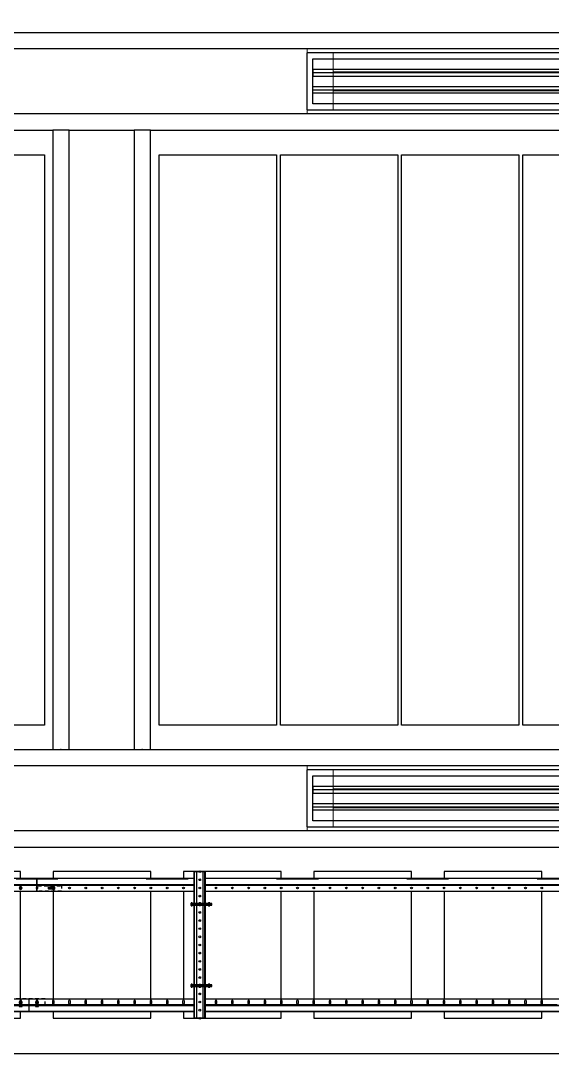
# Model space of a CAD drawing. Header units: millimetres. Extents: x -962357 to -591296, y -223672 to 59420.
# Drawn here: x -834230 to -832597, y -175226 to -172058 of the extents above; entities that cross this region are included whole.
import ezdxf

# ---------------------------------------------------------------- set-up
doc = ezdxf.new("R2010")
doc.units = ezdxf.units.MM
doc.linetypes.add('DPA_Hidden 50', pattern=[3, 2, -1])
doc.linetypes.add('TA_HL_003.00000', pattern=[19.5, 10.65, -8.85])
for name, color, linetype in [('000 - H A T C H', 8, 'Continuous'), ('000 - WIPEOUT', 250, 'Continuous'), ('001 - ASCESSORIES', 251, 'Continuous'), ('A04_TUBE SERIES', 2, 'Continuous'), ('A11_ALU.SOLID SHEET', 2, 'Continuous')]:
    doc.layers.add(name, color=color, linetype=linetype)
doc.layers.add('A-GLAZ-CURT', color=2, linetype='Continuous', lineweight=9)
pattern_1 = [(110, (-0.5, 0), (-0.939693, -0.34202), []), (110, (-0.2012, 0.6409), (-0.939693, -0.34202), [1.25, -0.25, 0, -0.25])]

# ---------------------------------------------------------------- blocks, each defined once
blk = doc.blocks.new('*U4623')
at = {"layer": '001 - ASCESSORIES', "color": 0, "linetype": 'ByBlock'}
blk.add_lwpolyline([(800, 87.5), (-800, 87.5), (-800, -87.5), (800, -87.5)], close=True, dxfattribs=at)
at = {"layer": '001 - ASCESSORIES', "linetype": 'ByBlock'}
for points in [[(-781.5, 69), (781.5, 69), (781.5, -69), (-781.5, -69)], [(781.5, 36.3), (-781.5, 36.3), (-781.5, 16.3), (781.5, 16.3)], [(-781.5, -16.3), (781.5, -16.3), (781.5, -36.3), (-781.5, -36.3)]]:
    blk.add_lwpolyline(points, close=True, dxfattribs=at)
for points in [[(781.5, 26.3), (-781.5, 26.3)], [(-781.5, -26.3), (781.5, -26.3)]]:
    blk.add_lwpolyline(points, dxfattribs=at)
blk = doc.blocks.new('*U4719')
blk.add_attdef('EXTR.OVL-LENGTH_', (-25, -59.1), '', height=5)
blk.add_wipeout([(-25, 25), (25, -25), (25, 13475), (-25, 13425)]).dxf.layer = '000 - WIPEOUT'
at = {"layer": 'A04_TUBE SERIES', "color": 0}
blk.add_lwpolyline([(-25, 25), (25, -25), (25, 13475), (-25, 13425)], close=True, dxfattribs=at)
blk = doc.blocks.new('*U4720')
blk.add_attdef('EXTR.OVL-LENGTH_', (-25, -59.1), '', height=5)
blk.add_wipeout([(-25, 25), (25, -25), (25, 12969), (-25, 12919)]).dxf.layer = '000 - WIPEOUT'
at = {"layer": 'A04_TUBE SERIES', "color": 0}
blk.add_lwpolyline([(-25, 25), (25, -25), (25, 12969), (-25, 12919)], close=True, dxfattribs=at)
blk = doc.blocks.new('*U4721')
blk.add_attdef('EXTR.OVL-LENGTH_', (-25, -59.1), '', height=5)
blk.add_wipeout([(-25, 25), (25, -25), (25, 12969), (-25, 12919)]).dxf.layer = '000 - WIPEOUT'
at = {"layer": 'A04_TUBE SERIES', "color": 0}
blk.add_lwpolyline([(-25, 25), (25, -25), (25, 12969), (-25, 12919)], close=True, dxfattribs=at)
blk = doc.blocks.new('*U4725')
blk.add_attdef('EXTR.OVL-LENGTH_', (-25, -59.1), '', height=5)
blk.add_wipeout([(-25, 0), (25, 0), (25, 1900), (-25, 1900)]).dxf.layer = '000 - WIPEOUT'
blk.add_point((0, 0))
at = {"layer": 'A04_TUBE SERIES', "color": 0}
blk.add_lwpolyline([(-25, 0), (25, 0), (25, 1900), (-25, 1900)], close=True, dxfattribs=at)
blk = doc.blocks.new('*U4729')
at = {"color": 6}
blk.add_point((-37.5, 0), dxfattribs=at)
at = {"color": 3}
blk.add_wipeout([(-875, -564), (875, -564), (875, -924), (-875, -924)], dxfattribs=at).dxf.layer = '000 - WIPEOUT'
at = {"layer": 'A11_ALU.SOLID SHEET', "color": 0, "linetype": 'ByBlock'}
blk.add_lwpolyline([(875, -924), (-875, -924), (-875, -564), (875, -564)], close=True, dxfattribs=at)
at = {"color": 3}
blk.add_wipeout([(-875, -192), (875, -192), (875, -552), (-875, -552)], dxfattribs=at).dxf.layer = '000 - WIPEOUT'
at = {"layer": 'A11_ALU.SOLID SHEET', "color": 0, "linetype": 'ByBlock'}
blk.add_lwpolyline([(875, -552), (-875, -552), (-875, -192), (875, -192)], close=True, dxfattribs=at)
at = {"color": 3}
blk.add_wipeout([(-875, 180), (875, 180), (875, -180), (-875, -180)], dxfattribs=at).dxf.layer = '000 - WIPEOUT'
at = {"layer": 'A11_ALU.SOLID SHEET', "color": 0, "linetype": 'ByBlock'}
blk.add_lwpolyline([(875, -180), (-875, -180), (-875, 180), (875, 180)], close=True, dxfattribs=at)
at = {"color": 3}
blk.add_wipeout([(-875, 552), (875, 552), (875, 192), (-875, 192)], dxfattribs=at).dxf.layer = '000 - WIPEOUT'
at = {"layer": 'A11_ALU.SOLID SHEET', "color": 0, "linetype": 'ByBlock'}
blk.add_lwpolyline([(875, 192), (-875, 192), (-875, 552), (875, 552)], close=True, dxfattribs=at)
at = {"color": 3}
blk.add_wipeout([(-875, 924), (875, 924), (875, 564), (-875, 564)], dxfattribs=at).dxf.layer = '000 - WIPEOUT'
at = {"layer": 'A11_ALU.SOLID SHEET', "color": 0, "linetype": 'ByBlock'}
blk.add_lwpolyline([(875, 564), (-875, 564), (-875, 924), (875, 924)], close=True, dxfattribs=at)
blk = doc.blocks.new('*U4822')
at = {"layer": 'A04_TUBE SERIES', "linetype": 'ByBlock', "xscale": -1}
for name, p, rotation in [('*U4719', (25, 2475), 270), ('*U4721', (13222, 275), 90)]:
    blk.add_blockref(name, p, dxfattribs=dict(at, rotation=rotation))
at = {"layer": 'A04_TUBE SERIES', "linetype": 'ByBlock'}
for name, p, rotation in [('*U4720', (13222, 2225), 90), ('*U4719', (25, 25), 270)]:
    blk.add_blockref(name, p, dxfattribs=dict(at, rotation=rotation))
at = {"layer": 'A11_ALU.SOLID SHEET', "linetype": 'ByBlock', "rotation": 90}
for p in [(5648.8, 1250), (7849.7, 1250)]:
    blk.add_blockref('*U4729', p, dxfattribs=at)
at = {"layer": 'A04_TUBE SERIES', "linetype": 'ByBlock'}
for p in [(6623.5, 300), (6873.5, 300)]:
    blk.add_blockref('*U4725', p, dxfattribs=at)
blk = doc.blocks.new('*U4876')
at = {"color": 3}
for points in [[(-225, 350), (225, 350), (225, 50), (-225, 50)], [(-225, -50), (225, -50), (225, -350), (-225, -350)], [(-225, -450), (225, -450), (225, -750), (-225, -750)], [(-225, -850), (225, -850), (225, -1150), (-225, -1150)], [(-225, -1250), (225, -1250), (225, -1550), (-225, -1550)]]:
    blk.add_wipeout(points, dxfattribs=at).dxf.layer = '000 - WIPEOUT'
at = {"layer": 'A11_ALU.SOLID SHEET', "color": 0, "linetype": 'ByBlock'}
for points in [[(-225, 50), (225, 50), (225, 350), (-225, 350)], [(-225, -350), (225, -350), (225, -50), (-225, -50)], [(-225, -750), (225, -750), (225, -450), (-225, -450)], [(-225, -1150), (225, -1150), (225, -850), (-225, -850)], [(-225, -1550), (225, -1550), (225, -1250), (-225, -1250)]]:
    blk.add_lwpolyline(points, close=True, dxfattribs=at)
blk = doc.blocks.new('000 - ASSCESSORIES_FAMELINE_GALV.BRACKET_FITTING_Z-PROFILE_HR-02AA_TOP_VIEW')
blk.add_wipeout([(-1200, 39), (1200, 39), (1200, 0), (-1200, 0)]).dxf.layer = '000 - WIPEOUT'
at = {"layer": '001 - ASCESSORIES', "linetype": 'Continuous'}
for p, q in [((-1200, 39), (1200, 39)), ((-1200, 0), (1200, 0))]:
    blk.add_line(p, q, dxfattribs=at)
at = {"layer": '001 - ASCESSORIES', "color": 1, "linetype": 'ByBlock'}
for p, q in [((-1127.6, 20.2), (-1127.6, 19)), ((-1077.6, 20.2), (-1077.6, 19)), ((-1027.6, 20.2), (-1027.6, 19)), ((-977.6, 20.2), (-977.6, 19)), ((-927.6, 20.2), (-927.6, 19)), ((-877.6, 20.2), (-877.6, 19)), ((-827.6, 20.2), (-827.6, 19)), ((-777.6, 20.2), (-777.6, 19)), ((-727.6, 20.2), (-727.6, 19)), ((-677.6, 20.2), (-677.6, 19)), ((-627.6, 20.2), (-627.6, 19)), ((-577.6, 20.2), (-577.6, 19)), ((-527.6, 20.2), (-527.6, 19)), ((-477.6, 20.2), (-477.6, 19)), ((-427.6, 20.2), (-427.6, 19)), ((-377.6, 20.2), (-377.6, 19)), ((-327.6, 20.2), (-327.6, 19)), ((-277.6, 20.2), (-277.6, 19)), ((-227.6, 20.2), (-227.6, 19)), ((-177.6, 20.2), (-177.6, 19)), ((-127.6, 20.2), (-127.6, 19)), ((-77.6, 20.2), (-77.6, 19)), ((-27.6, 20.2), (-27.6, 19)), ((22.4, 20.2), (22.4, 19)), ((72.4, 20.2), (72.4, 19)), ((122.4, 20.2), (122.4, 19)), ((172.4, 20.2), (172.4, 19)), ((222.4, 20.2), (222.4, 19)), ((272.4, 20.2), (272.4, 19)), ((322.4, 20.2), (322.4, 19)), ((372.4, 20.2), (372.4, 19))]:
    blk.add_line(p, q, dxfattribs=at)
at = {"layer": '001 - ASCESSORIES', "color": 0, "linetype": 'ByBlock'}
blk.add_lwpolyline([(-1200, 39), (1200, 39), (1200, 19), (-1200, 19)], close=True, dxfattribs=at)
at = {"layer": '001 - ASCESSORIES'}
for points in [[(-1172.4, 26), (-1172.4, 32, 1), (-1177.6, 32), (-1177.6, 26, 1)], [(-1122.4, 26), (-1122.4, 32, 1), (-1127.6, 32), (-1127.6, 26, 1)], [(-1072.4, 26), (-1072.4, 32, 1), (-1077.6, 32), (-1077.6, 26, 1)], [(-1022.4, 26), (-1022.4, 32, 1), (-1027.6, 32), (-1027.6, 26, 1)], [(-972.4, 26), (-972.4, 32, 1), (-977.6, 32), (-977.6, 26, 1)], [(-922.4, 26), (-922.4, 32, 1), (-927.6, 32), (-927.6, 26, 1)], [(-872.4, 26), (-872.4, 32, 1), (-877.6, 32), (-877.6, 26, 1)], [(-822.4, 26), (-822.4, 32, 1), (-827.6, 32), (-827.6, 26, 1)], [(-772.4, 26), (-772.4, 32, 1), (-777.6, 32), (-777.6, 26, 1)], [(-722.4, 26), (-722.4, 32, 1), (-727.6, 32), (-727.6, 26, 1)], [(-672.4, 26), (-672.4, 32, 1), (-677.6, 32), (-677.6, 26, 1)], [(-622.4, 26), (-622.4, 32, 1), (-627.6, 32), (-627.6, 26, 1)], [(-572.4, 26), (-572.4, 32, 1), (-577.6, 32), (-577.6, 26, 1)], [(-522.4, 26), (-522.4, 32, 1), (-527.6, 32), (-527.6, 26, 1)], [(-472.4, 26), (-472.4, 32, 1), (-477.6, 32), (-477.6, 26, 1)], [(-422.4, 26), (-422.4, 32, 1), (-427.6, 32), (-427.6, 26, 1)], [(-372.4, 26), (-372.4, 32, 1), (-377.6, 32), (-377.6, 26, 1)], [(-322.4, 26), (-322.4, 32, 1), (-327.6, 32), (-327.6, 26, 1)], [(-272.4, 26), (-272.4, 32, 1), (-277.6, 32), (-277.6, 26, 1)], [(-222.4, 26), (-222.4, 32, 1), (-227.6, 32), (-227.6, 26, 1)], [(-172.4, 26), (-172.4, 32, 1), (-177.6, 32), (-177.6, 26, 1)], [(-122.4, 26), (-122.4, 32, 1), (-127.6, 32), (-127.6, 26, 1)], [(-72.4, 26), (-72.4, 32, 1), (-77.6, 32), (-77.6, 26, 1)], [(-22.4, 26), (-22.4, 32, 1), (-27.6, 32), (-27.6, 26, 1)], [(27.6, 26), (27.6, 32, 1), (22.4, 32), (22.4, 26, 1)], [(77.6, 26), (77.6, 32, 1), (72.4, 32), (72.4, 26, 1)], [(127.6, 26), (127.6, 32, 1), (122.4, 32), (122.4, 26, 1)], [(177.6, 26), (177.6, 32, 1), (172.4, 32), (172.4, 26, 1)], [(227.6, 26), (227.6, 32, 1), (222.4, 32), (222.4, 26, 1)], [(277.6, 26), (277.6, 32, 1), (272.4, 32), (272.4, 26, 1)], [(327.6, 26), (327.6, 32, 1), (322.4, 32), (322.4, 26, 1)], [(377.6, 26), (377.6, 32, 1), (372.4, 32), (372.4, 26, 1)], [(1177.6, 26), (1177.6, 32, 1), (1172.4, 32), (1172.4, 26, 1)]]:
    blk.add_lwpolyline(points, format="xyb", close=True, dxfattribs=at)
at = {"layer": '001 - ASCESSORIES', "color": 1, "linetype": 'ByBlock'}
for points in [[(-1200, 20.2), (-1177.6, 20.2), (-1177.6, 19), (-1200, 19)], [(-1177.6, 20.2), (-1172.4, 20.2), (-1172.4, 19), (-1177.6, 19)], [(-1127.6, 20.2), (-1172.4, 20.2), (-1172.4, 19), (-1127.6, 19)], [(-1127.6, 20.2), (-1122.4, 20.2), (-1122.4, 19), (-1127.6, 19)], [(-1077.6, 20.2), (-1122.4, 20.2), (-1122.4, 19), (-1077.6, 19)], [(-1077.6, 20.2), (-1072.4, 20.2), (-1072.4, 19), (-1077.6, 19)], [(-1027.6, 20.2), (-1072.4, 20.2), (-1072.4, 19), (-1027.6, 19)], [(-1027.6, 20.2), (-1022.4, 20.2), (-1022.4, 19), (-1027.6, 19)], [(-977.6, 20.2), (-1022.4, 20.2), (-1022.4, 19), (-977.6, 19)], [(-977.6, 20.2), (-972.4, 20.2), (-972.4, 19), (-977.6, 19)], [(-927.6, 20.2), (-972.4, 20.2), (-972.4, 19), (-927.6, 19)], [(-927.6, 20.2), (-922.4, 20.2), (-922.4, 19), (-927.6, 19)], [(-877.6, 20.2), (-922.4, 20.2), (-922.4, 19), (-877.6, 19)], [(-877.6, 20.2), (-872.4, 20.2), (-872.4, 19), (-877.6, 19)], [(-827.6, 20.2), (-872.4, 20.2), (-872.4, 19), (-827.6, 19)], [(-827.6, 20.2), (-822.4, 20.2), (-822.4, 19), (-827.6, 19)], [(-777.6, 20.2), (-822.4, 20.2), (-822.4, 19), (-777.6, 19)], [(-777.6, 20.2), (-772.4, 20.2), (-772.4, 19), (-777.6, 19)], [(-727.6, 20.2), (-772.4, 20.2), (-772.4, 19), (-727.6, 19)], [(-727.6, 20.2), (-722.4, 20.2), (-722.4, 19), (-727.6, 19)], [(-677.6, 20.2), (-722.4, 20.2), (-722.4, 19), (-677.6, 19)], [(-677.6, 20.2), (-672.4, 20.2), (-672.4, 19), (-677.6, 19)], [(-627.6, 20.2), (-672.4, 20.2), (-672.4, 19), (-627.6, 19)], [(-627.6, 20.2), (-622.4, 20.2), (-622.4, 19), (-627.6, 19)], [(-577.6, 20.2), (-622.4, 20.2), (-622.4, 19), (-577.6, 19)], [(-577.6, 20.2), (-572.4, 20.2), (-572.4, 19), (-577.6, 19)], [(-527.6, 20.2), (-572.4, 20.2), (-572.4, 19), (-527.6, 19)], [(-527.6, 20.2), (-522.4, 20.2), (-522.4, 19), (-527.6, 19)], [(-477.6, 20.2), (-522.4, 20.2), (-522.4, 19), (-477.6, 19)], [(-477.6, 20.2), (-472.4, 20.2), (-472.4, 19), (-477.6, 19)], [(-427.6, 20.2), (-472.4, 20.2), (-472.4, 19), (-427.6, 19)], [(-427.6, 20.2), (-422.4, 20.2), (-422.4, 19), (-427.6, 19)], [(-377.6, 20.2), (-422.4, 20.2), (-422.4, 19), (-377.6, 19)], [(-377.6, 20.2), (-372.4, 20.2), (-372.4, 19), (-377.6, 19)], [(-327.6, 20.2), (-372.4, 20.2), (-372.4, 19), (-327.6, 19)], [(-327.6, 20.2), (-322.4, 20.2), (-322.4, 19), (-327.6, 19)], [(-277.6, 20.2), (-322.4, 20.2), (-322.4, 19), (-277.6, 19)], [(-277.6, 20.2), (-272.4, 20.2), (-272.4, 19), (-277.6, 19)], [(-227.6, 20.2), (-272.4, 20.2), (-272.4, 19), (-227.6, 19)], [(-227.6, 20.2), (-222.4, 20.2), (-222.4, 19), (-227.6, 19)], [(-177.6, 20.2), (-222.4, 20.2), (-222.4, 19), (-177.6, 19)], [(-177.6, 20.2), (-172.4, 20.2), (-172.4, 19), (-177.6, 19)], [(-127.6, 20.2), (-172.4, 20.2), (-172.4, 19), (-127.6, 19)], [(-127.6, 20.2), (-122.4, 20.2), (-122.4, 19), (-127.6, 19)], [(-77.6, 20.2), (-122.4, 20.2), (-122.4, 19), (-77.6, 19)], [(-77.6, 20.2), (-72.4, 20.2), (-72.4, 19), (-77.6, 19)], [(-27.6, 20.2), (-72.4, 20.2), (-72.4, 19), (-27.6, 19)], [(-27.6, 20.2), (-22.4, 20.2), (-22.4, 19), (-27.6, 19)], [(22.4, 20.2), (-22.4, 20.2), (-22.4, 19), (22.4, 19)], [(22.4, 20.2), (27.6, 20.2), (27.6, 19), (22.4, 19)], [(72.4, 20.2), (27.6, 20.2), (27.6, 19), (72.4, 19)], [(72.4, 20.2), (77.6, 20.2), (77.6, 19), (72.4, 19)], [(122.4, 20.2), (77.6, 20.2), (77.6, 19), (122.4, 19)], [(122.4, 20.2), (127.6, 20.2), (127.6, 19), (122.4, 19)], [(172.4, 20.2), (127.6, 20.2), (127.6, 19), (172.4, 19)], [(172.4, 20.2), (177.6, 20.2), (177.6, 19), (172.4, 19)], [(222.4, 20.2), (177.6, 20.2), (177.6, 19), (222.4, 19)], [(222.4, 20.2), (227.6, 20.2), (227.6, 19), (222.4, 19)], [(272.4, 20.2), (227.6, 20.2), (227.6, 19), (272.4, 19)], [(272.4, 20.2), (277.6, 20.2), (277.6, 19), (272.4, 19)], [(322.4, 20.2), (277.6, 20.2), (277.6, 19), (322.4, 19)], [(322.4, 20.2), (327.6, 20.2), (327.6, 19), (322.4, 19)], [(372.4, 20.2), (327.6, 20.2), (327.6, 19), (372.4, 19)], [(372.4, 20.2), (377.6, 20.2), (377.6, 19), (372.4, 19)], [(422.4, 20.2), (377.6, 20.2), (377.6, 19), (422.4, 19)], [(1172.4, 20.2), (1177.6, 20.2), (1177.6, 19), (1172.4, 19)], [(1200, 20.2), (1177.6, 20.2), (1177.6, 19), (1200, 19)]]:
    blk.add_lwpolyline(points, close=True, dxfattribs=at)
at = {"layer": '001 - ASCESSORIES'}
blk.add_lwpolyline([(-1200, 19), (1200, 19), (1200, 0), (-1200, 0)], close=True, dxfattribs=at)
at = {"layer": '001 - ASCESSORIES', "color": 2}
blk.add_lwpolyline([(-1200, 1.2), (1200, 1.2), (1200, 0), (-1200, 0)], close=True, dxfattribs=at)
blk = doc.blocks.new('*U4662')
at = {"color": 1}
for p, q in [((-3.5, 4.5), (3.5, 4.5)), ((-3.5, 0), (3.5, 0))]:
    blk.add_line(p, q, dxfattribs=at)
at = {"color": 0}
for points in [[(-2.3, 4.2, 0.249893), (-4.6, 4.2), (-4.6, 0.3, 0.249893), (-2.3, 0.3)], [(2.3, 4.2, 0.062422), (0, 4.5, 0.062422), (-2.3, 4.2), (-2.3, 0.3, 0.061692), (0, 0, 0.061692), (2.3, 0.3)], [(4.6, 4.2, 0.249893), (2.3, 4.2), (2.3, 0.3, 0.249893), (4.6, 0.3)]]:
    blk.add_lwpolyline(points, format="xyb", close=True, dxfattribs=at)
blk = doc.blocks.new('*U4707')
at = {"layer": '000 - H A T C H'}
h = blk.add_hatch(color=250, dxfattribs=at)
h.dxf.hatch_style = 1
edge = h.paths.add_edge_path()
edge.add_line((0.3, 4.6), (4.2, 4.6))
edge.add_arc((2, 3.5), 2.45, 0, 28.0609, ccw=False)
edge.add_line((4.5, 3.5), (4.5, 0))
edge.add_arc((-4.9, 0), 9.36, -0.0239, 0.0239, ccw=False)
edge.add_line((4.5, 0), (4.5, 0))
edge.add_arc((-4.9, 0), 9.36, -0.0239, 0.0239, ccw=False)
edge.add_line((4.5, 0), (4.5, -3.5))
edge.add_arc((2, -3.5), 2.45, -28.0609, 0, ccw=False)
edge.add_line((4.2, -4.6), (0.3, -4.6))
edge.add_arc((2.5, -3.5), 2.45, 180, 208.0609, ccw=False)
edge.add_line((0, -3.5), (0, 3.5))
edge.add_arc((2.5, 3.5), 2.45, 151.9391, 180, ccw=False)
at = {"layer": '001 - ASCESSORIES', "color": 0, "rotation": 270}
blk.add_blockref('*U4662', (0, 0), dxfattribs=at)
blk = doc.blocks.new('*U4682')
at = {"color": 1}
for p, q in [((-3.5, 3.5), (3.5, 3.5)), ((-3.5, 0), (3.5, 0))]:
    blk.add_line(p, q, dxfattribs=at)
at = {"color": 0}
for points in [[(-2.3, 3.2, 0.249855), (-4.6, 3.2), (-4.6, 0.3, 0.249855), (-2.3, 0.3)], [(2.3, 3.2, 0.062432), (0, 3.5, 0.062432), (-2.3, 3.2), (-2.3, 0.3, 0.061701), (0, 0, 0.061701), (2.3, 0.3)], [(4.6, 3.2, 0.249855), (2.3, 3.2), (2.3, 0.3, 0.249855), (4.6, 0.3)]]:
    blk.add_lwpolyline(points, format="xyb", close=True, dxfattribs=at)
blk = doc.blocks.new('*U4688')
at = {"layer": '000 - H A T C H'}
h = blk.add_hatch(dxfattribs=at)
h.set_pattern_fill('ANSI35', color=8, scale=4, angle=65)
h.set_pattern_definition(pattern_1)
h.paths.add_polyline_path([(0, -2.5), (14.5, -2.5), (14.5, 2.5), (0, 2.5)])
at = {"color": 8}
blk.add_line((14.5, -2.5), (14.5, 2.5), dxfattribs=at)
at = {"color": 1}
blk.add_lwpolyline([(14.5, 2.5), (0, 2.5), (0, -2.5), (14.5, -2.5), (15, -2), (15, 2)], close=True, dxfattribs=at)
blk = doc.blocks.new('*U4699')
at = {"layer": '000 - H A T C H'}
h = blk.add_hatch(color=250, dxfattribs=at)
h.dxf.hatch_style = 1
edge = h.paths.add_edge_path()
edge.add_line((-0.3, -4.6), (-3.2, -4.6))
edge.add_arc((-1, -3.5), 2.45, 180, 208.0569, ccw=False)
edge.add_line((-3.5, -3.5), (-3.5, 0))
edge.add_arc((5.9, 0), 9.36, 179.9761, 180.0239, ccw=False)
edge.add_line((-3.5, 0), (-3.5, 0))
edge.add_arc((5.9, 0), 9.36, 179.9761, 180.0239, ccw=False)
edge.add_line((-3.5, 0), (-3.5, 3.5))
edge.add_arc((-1, 3.5), 2.45, 151.9431, 180, ccw=False)
edge.add_line((-3.2, 4.6), (-0.3, 4.6))
edge.add_arc((-2.5, 3.5), 2.45, 360, 388.0569, ccw=False)
edge.add_line((0, 3.5), (0, -3.5))
edge.add_arc((-2.5, -3.5), 2.45, 331.9431, 360, ccw=False)
blk.add_blockref('*U4688', (0, 0))
at = {"layer": '001 - ASCESSORIES', "rotation": 90}
blk.add_blockref('*U4682', (0, 0), dxfattribs=at)
blk = doc.blocks.new('000 - ASSCESSORIES_FAMELINE_GALV._SPICE-FOR_HR-02A_TOP_VIEW')
at = {"layer": '001 - ASCESSORIES', "color": 0, "linetype": 'ByBlock'}
blk.add_lwpolyline([(-50, 0), (50, 0), (50, 18.8), (-50, 18.8)], close=True, dxfattribs=at)
at = {"layer": '001 - ASCESSORIES', "linetype": 'ByBlock'}
blk.add_lwpolyline([(-50, 2), (50, 2), (50, 0), (-50, 0)], close=True, dxfattribs=at)
at = {"layer": '001 - ASCESSORIES', "color": 1}
for points in [[(-32.6, 2), (-17.4, 2), (-17.4, 0), (-32.6, 0)], [(22.4, 2), (27.6, 2), (27.6, 0), (22.4, 0)]]:
    blk.add_lwpolyline(points, close=True, dxfattribs=at)
blk = doc.blocks.new('*U4940')
at = {"layer": '001 - ASCESSORIES', "linetype": 'ByBlock', "rotation": 180}
blk.add_blockref('000 - ASSCESSORIES_FAMELINE_GALV.BRACKET_FITTING_Z-PROFILE_HR-02AA_TOP_VIEW', (-1200, 39), dxfattribs=at)
blk.add_blockref('000 - ASSCESSORIES_FAMELINE_GALV.BRACKET_FITTING_Z-PROFILE_HR-02AA_TOP_VIEW', (1200, 39), dxfattribs=at)
at = {"layer": '001 - ASCESSORIES', "rotation": 270}
for name, p in [('*U4699', (-25, 20)), ('*U4707', (-25, 13.6))]:
    blk.add_blockref(name, p, dxfattribs=at)
at = {"layer": '001 - ASCESSORIES', "linetype": 'TA_HL_003.00000', "rotation": 180}
blk.add_blockref('000 - ASSCESSORIES_FAMELINE_GALV._SPICE-FOR_HR-02A_TOP_VIEW', (0, 18.8), dxfattribs=at)
at = {"layer": '001 - ASCESSORIES', "rotation": 270}
for name, p in [('*U4699', (25, 20)), ('*U4707', (25, 13.6))]:
    blk.add_blockref(name, p, dxfattribs=at)
blk = doc.blocks.new('000 - ASSCESSORIES_FAMELINE_GALV.BRACKET_FITTING_Z-PROFILE_HR-02B_TOP_VIEW')
blk.add_wipeout([(-1200, 39), (1200, 39), (1200, 0), (-1200, 0)]).dxf.layer = '000 - WIPEOUT'
at = {"layer": '001 - ASCESSORIES', "linetype": 'ByBlock'}
blk.add_line((1200, 20.2), (-1200, 20.2), dxfattribs=at)
at = {"layer": '001 - ASCESSORIES'}
blk.add_line((1200, 19), (-1200, 19), dxfattribs=at)
at = {"layer": '001 - ASCESSORIES', "color": 0}
blk.add_lwpolyline([(-1200, 39), (-1200, 19), (1200, 19), (1200, 39)], close=True, dxfattribs=at)
at = {"layer": '001 - ASCESSORIES'}
blk.add_lwpolyline([(-1200, 19), (-1200, 0), (1200, 0), (1200, 19)], close=True, dxfattribs=at)
at = {"layer": '001 - ASCESSORIES', "color": 2}
for points in [[(-1200, 1.2), (-1200, 0), (-1135.9, 0), (-1135.9, 1.2)], [(-464.1, 1.2), (-464.1, 0), (-335.9, 0), (-335.9, 1.2)], [(-64.1, 1.2), (-64.1, 0), (64.1, 0), (64.1, 1.2)], [(335.9, 1.2), (335.9, 0), (464.1, 0), (464.1, 1.2)], [(735.9, 1.2), (735.9, 0), (864.1, 0), (864.1, 1.2)], [(1135.9, 1.2), (1135.9, 0), (1200, 0), (1200, 1.2)]]:
    blk.add_lwpolyline(points, close=True, dxfattribs=at)
at = {"layer": '001 - ASCESSORIES'}
for centre in [(-1150, 29), (-350, 29), (-300, 29), (-250, 29), (-200, 29), (-150, 29), (-100, 29), (-50, 29), (0, 29), (50, 29), (100, 29), (150, 29), (200, 29), (250, 29), (300, 29), (350, 29), (400, 29), (450, 29), (500, 29), (550, 29), (600, 29), (650, 29), (700, 29), (750, 29), (800, 29), (850, 29), (900, 29), (950, 29), (1000, 29), (1050, 29), (1100, 29), (1150, 29)]:
    blk.add_circle(centre, 2.6, dxfattribs=at)
for centre, start, end in [((-1200, 29), 270, 90), ((1200, 29), 90, 270)]:
    blk.add_arc(centre, 2.6, start, end, dxfattribs=at)
blk = doc.blocks.new('000 - ASSCESSORIES_FAMELINE_GALV._SPICE-FOR_HR-02B_TOP_VIEW')
at = {"layer": '001 - ASCESSORIES', "linetype": 'ByBlock'}
blk.add_lwpolyline([(-75, 6.8), (75, 6.8), (75, 8.8), (-75, 8.8)], close=True, dxfattribs=at)
at = {"layer": '001 - ASCESSORIES', "color": 0, "linetype": 'ByBlock'}
blk.add_lwpolyline([(-75, 8.8), (75, 8.8), (75, -10), (-75, -10)], close=True, dxfattribs=at)
at = {"layer": '001 - ASCESSORIES', "color": 1}
for points in [[(-57.6, 6.8), (-42.4, 6.8), (-42.4, 8.8), (-57.6, 8.8)], [(-2.6, 6.8), (2.6, 6.8), (2.6, 8.8), (-2.6, 8.8)], [(47.4, 6.8), (52.6, 6.8), (52.6, 8.8), (47.4, 8.8)]]:
    blk.add_lwpolyline(points, close=True, dxfattribs=at)
blk.add_lwpolyline([(-55, -2.6), (-45, -2.6, 1), (-45, 2.6), (-55, 2.6, 1)], format="xyb", close=True, dxfattribs=at)
at = {"layer": '001 - ASCESSORIES'}
for centre in [(0, 0), (50, 0)]:
    blk.add_circle(centre, 2.6, dxfattribs=at)
blk = doc.blocks.new('*U4659')
at = {"layer": '001 - ASCESSORIES', "color": 0, "linetype": 'ByBlock'}
blk.add_blockref('000 - ASSCESSORIES_FAMELINE_GALV._SPICE-FOR_HR-02B_TOP_VIEW', (0, 0), dxfattribs=at)
blk = doc.blocks.new('*U4663')
at = {"layer": '001 - ASCESSORIES', "color": 0}
blk.add_lwpolyline([(4.6, 0), (2.3, 4), (-2.3, 4), (-4.6, 0), (-2.3, -4), (2.3, -4)], close=True, dxfattribs=at)
at = {"layer": '001 - ASCESSORIES', "color": 8}
blk.add_circle((0, 0), 3.85, dxfattribs=at)
at = {"layer": '001 - ASCESSORIES', "color": 0}
blk.add_circle((0, 0), 2.6, dxfattribs=at)
blk = doc.blocks.new('*U4664')
at = {"layer": '000 - H A T C H'}
h = blk.add_hatch(color=250, dxfattribs=at)
h.dxf.hatch_style = 1
h.paths.add_polyline_path([(4, -2.3), (4, 2.3), (0, 4.6), (-4, 2.3), (-4, -2.3), (0, -4.6)])
h.paths.add_polyline_path([(0, -2.6, -1), (0, 2.6, -1)], flags=16)
at = {"layer": '001 - ASCESSORIES', "color": 0, "rotation": 270}
blk.add_blockref('*U4663', (0, 0), dxfattribs=at)
blk = doc.blocks.new('*U4941')
blk.add_blockref('*U4699', (50, -10))
at = {"layer": '001 - ASCESSORIES', "color": 0, "linetype": 'ByBlock'}
blk.add_blockref('000 - ASSCESSORIES_FAMELINE_GALV.BRACKET_FITTING_Z-PROFILE_HR-02B_TOP_VIEW', (-1200, -39), dxfattribs=at)
blk.add_blockref('*U4699', (-50, -10))
at = {"layer": '001 - ASCESSORIES', "linetype": 'TA_HL_003.00000', "rotation": 180}
blk.add_blockref('*U4659', (0, -10), dxfattribs=at)
blk.add_blockref('*U4659', (0, -10), dxfattribs=at)
at = {"layer": '001 - ASCESSORIES'}
blk.add_blockref('*U4664', (-50, -10), dxfattribs=at)
at = {"layer": '001 - ASCESSORIES', "color": 0, "linetype": 'ByBlock'}
blk.add_blockref('000 - ASSCESSORIES_FAMELINE_GALV.BRACKET_FITTING_Z-PROFILE_HR-02B_TOP_VIEW', (1200, -39), dxfattribs=at)
at = {"layer": '001 - ASCESSORIES'}
blk.add_blockref('*U4664', (50, -10), dxfattribs=at)
blk = doc.blocks.new('*U4934')
at = {"color": 6}
blk.add_wipeout([(225, -17), (-225, -17), (-225, 17), (225, 17)], dxfattribs=at).dxf.layer = '000 - WIPEOUT'
at = {"layer": '001 - ASCESSORIES', "color": 0, "linetype": 'ByBlock'}
for p, q in [((225, 15.8), (-225, 15.8)), ((225, -15.8), (-225, -15.8))]:
    blk.add_line(p, q, dxfattribs=at)
at = {"layer": '001 - ASCESSORIES', "color": 1}
blk.add_lwpolyline([(225, 17), (225, -17), (-225, -17), (-225, 17)], close=True, dxfattribs=at)
at = {"layer": '001 - ASCESSORIES', "color": 0, "linetype": 'ByBlock'}
for points in [[(-225, 17), (-225, 9), (225, 9), (225, 17)], [(-225, -9), (-225, -17), (225, -17), (225, -9)]]:
    blk.add_lwpolyline(points, close=True, dxfattribs=at)
at = {"layer": '001 - ASCESSORIES', "color": 1, "linetype": 'Continuous'}
for centre in [(-225, 0), (-200, 0), (-175, 0), (-150, 0), (-125, 0), (-100, 0), (-75, 0), (-50, 0), (-25, 0), (0, 0), (25, 0), (50, 0), (75, 0), (100, 0), (125, 0), (150, 0), (175, 0), (200, 0), (225, 0)]:
    blk.add_circle(centre, 2.6, dxfattribs=at)
blk = doc.blocks.new('*U4696')
at = {"layer": '000 - H A T C H'}
h = blk.add_hatch(dxfattribs=at)
h.set_pattern_fill('ANSI35', color=8, scale=4, angle=65)
h.set_pattern_definition(pattern_1)
h.paths.add_polyline_path([(0, -2.5), (59.5, -2.5), (59.5, 2.5), (0, 2.5)])
at = {"color": 8}
blk.add_line((59.5, -2.5), (59.5, 2.5), dxfattribs=at)
at = {"color": 1}
blk.add_lwpolyline([(59.5, 2.5), (0, 2.5), (0, -2.5), (59.5, -2.5), (60, -2), (60, 2)], close=True, dxfattribs=at)
blk = doc.blocks.new('*U4748')
at = {"layer": '000 - H A T C H'}
h = blk.add_hatch(color=250, dxfattribs=at)
h.dxf.hatch_style = 1
edge = h.paths.add_edge_path()
edge.add_line((-0.3, -4.6), (-3.2, -4.6))
edge.add_arc((-1, -3.5), 2.45, 180, 208.0569, ccw=False)
edge.add_line((-3.5, -3.5), (-3.5, 0))
edge.add_arc((5.9, 0), 9.36, 179.9761, 180.0239, ccw=False)
edge.add_line((-3.5, 0), (-3.5, 0))
edge.add_arc((5.9, 0), 9.36, 179.9761, 180.0239, ccw=False)
edge.add_line((-3.5, 0), (-3.5, 3.5))
edge.add_arc((-1, 3.5), 2.45, 151.9431, 180, ccw=False)
edge.add_line((-3.2, 4.6), (-0.3, 4.6))
edge.add_arc((-2.5, 3.5), 2.45, 360, 388.0569, ccw=False)
edge.add_line((0, 3.5), (0, -3.5))
edge.add_arc((-2.5, -3.5), 2.45, 331.9431, 360, ccw=False)
blk.add_blockref('*U4696', (0, 0))
at = {"layer": '001 - ASCESSORIES', "rotation": 90}
blk.add_blockref('*U4682', (0, 0), dxfattribs=at)
blk = doc.blocks.new('*U4821')
at = {"layer": '001 - ASCESSORIES'}
blk.add_blockref('*U4748', (-23, 0), dxfattribs=at)
at = {"layer": '001 - ASCESSORIES', "color": 2}
for rotation in [90, 90, 270, 270]:
    blk.add_blockref('*U4664', (0, 0), dxfattribs=dict(at, rotation=rotation))
at = {"layer": '001 - ASCESSORIES', "color": 1}
blk.add_blockref('*U4707', (26.2, 0), dxfattribs=at)
blk = doc.blocks.new('*U4956')
blk.add_lwpolyline([(-90014.2, 5618), (-90014.2, 4315), (-97724.9, 4315), (-97724.9, 548), (-81222.6, 548), (-81222.6, 5618)], close=True)
for p in [(-87871, 3530.5), (-87871, 1330.5)]:
    blk.add_blockref('*U4623', p)
at = {"layer": 'A11_ALU.SOLID SHEET'}
blk.add_blockref('*U4822', (-96050, 1180.5), dxfattribs=at)
at = {"layer": 'A11_ALU.SOLID SHEET', "color": 0, "linetype": 'ByBlock', "rotation": 90}
blk.add_blockref('*U4876', (-89500, 880.5), dxfattribs=at)
at = {"layer": '001 - ASCESSORIES', "linetype": 'ByBlock', "rotation": 180}
for name, p in [('*U4941', (-89500, 1045.5)), ('*U4940', (-89525, 715))]:
    blk.add_blockref(name, p, dxfattribs=at)
at = {"layer": '001 - ASCESSORIES', "linetype": 'ByBlock', "rotation": 270}
blk.add_blockref('*U4934', (-89000, 880.5), dxfattribs=at)
at = {"layer": '001 - ASCESSORIES', "linetype": 'ByBlock'}
for p in [(-89000, 1005.5), (-89000, 755.5)]:
    blk.add_blockref('*U4821', p, dxfattribs=at)
blk = doc.blocks.new('DPA_CP_Metal Ceiling Air Supply1 - Linear Diffuser Air Supply-V52-4160-01 UPPER PLATFORM LEVEL - REFLECTED CEILING PLAN')
at = {"layer": 'A-GLAZ-CURT'}
for p, q in [((-839353.2, 6974), (-839353.2, 7249)), ((-839353.2, 7249), (-837753.2, 7249)), ((-839353.2, 6974), (-839353.2, 7249)), ((-839353.2, 7249), (-837753.2, 7249)), ((-839353.2, 7249), (-837753.2, 7249)), ((-837753.2, 6974), (-837753.2, 7249)), ((-837753.2, 7249), (-837753.2, 6974)), ((-837753.2, 7199), (-839353.2, 7199)), ((-839273.2, 7199), (-839273.2, 7024)), ((-837833.2, 7199), (-837833.2, 7024)), ((-837753.2, 7024), (-839353.2, 7024)), ((-839353.2, 6974), (-837753.2, 6974)), ((-837753.2, 6974), (-839353.2, 6974)), ((-837753.2, 6974), (-839353.2, 6974))]:
    blk.add_line(p, q, dxfattribs=at)
at = {"layer": 'A-GLAZ-CURT', "linetype": 'DPA_Hidden 50'}
for p, q in [((-837833.2, 7140.7), (-839273.2, 7140.7)), ((-837833.2, 7082.4), (-839273.2, 7082.4))]:
    blk.add_line(p, q, dxfattribs=at)
blk = doc.blocks.new('*U340')
at = {"layer": '001 - ASCESSORIES', "color": 0, "linetype": 'ByBlock'}
blk.add_lwpolyline([(800, 87.5), (-800, 87.5), (-800, -87.5), (800, -87.5)], close=True, dxfattribs=at)
at = {"layer": '001 - ASCESSORIES', "linetype": 'ByBlock'}
for points in [[(-781.5, 69), (781.5, 69), (781.5, -69), (-781.5, -69)], [(781.5, 36.3), (-781.5, 36.3), (-781.5, 16.3), (781.5, 16.3)], [(-781.5, -16.3), (781.5, -16.3), (781.5, -36.3), (-781.5, -36.3)]]:
    blk.add_lwpolyline(points, close=True, dxfattribs=at)
for points in [[(781.5, 26.3), (-781.5, 26.3)], [(-781.5, -26.3), (781.5, -26.3)]]:
    blk.add_lwpolyline(points, dxfattribs=at)
blk = doc.blocks.new('*U661')
blk.add_attdef('EXTR.OVL-LENGTH_', (-25, -59.1), '', height=5)
blk.add_wipeout([(-25, 25), (25, -25), (25, 13475), (-25, 13425)]).dxf.layer = '000 - WIPEOUT'
at = {"layer": 'A04_TUBE SERIES', "color": 0}
blk.add_lwpolyline([(-25, 25), (25, -25), (25, 13475), (-25, 13425)], close=True, dxfattribs=at)
blk = doc.blocks.new('*U626')
blk.add_attdef('EXTR.OVL-LENGTH_', (-25, -59.1), '', height=5)
blk.add_wipeout([(-25, 25), (25, -25), (25, 12969), (-25, 12919)]).dxf.layer = '000 - WIPEOUT'
at = {"layer": 'A04_TUBE SERIES', "color": 0}
blk.add_lwpolyline([(-25, 25), (25, -25), (25, 12969), (-25, 12919)], close=True, dxfattribs=at)
blk = doc.blocks.new('*U627')
blk.add_attdef('EXTR.OVL-LENGTH_', (-25, -59.1), '', height=5)
blk.add_wipeout([(-25, 25), (25, -25), (25, 12969), (-25, 12919)]).dxf.layer = '000 - WIPEOUT'
at = {"layer": 'A04_TUBE SERIES', "color": 0}
blk.add_lwpolyline([(-25, 25), (25, -25), (25, 12969), (-25, 12919)], close=True, dxfattribs=at)
blk = doc.blocks.new('*U685')
blk.add_attdef('EXTR.OVL-LENGTH_', (-25, -59.1), '', height=5)
blk.add_wipeout([(-25, 0), (25, 0), (25, 1900), (-25, 1900)]).dxf.layer = '000 - WIPEOUT'
blk.add_point((0, 0))
at = {"layer": 'A04_TUBE SERIES', "color": 0}
blk.add_lwpolyline([(-25, 0), (25, 0), (25, 1900), (-25, 1900)], close=True, dxfattribs=at)
blk = doc.blocks.new('*U674')
at = {"color": 6}
blk.add_point((-37.5, 0), dxfattribs=at)
at = {"color": 3}
blk.add_wipeout([(-875, -564), (875, -564), (875, -924), (-875, -924)], dxfattribs=at).dxf.layer = '000 - WIPEOUT'
at = {"layer": 'A11_ALU.SOLID SHEET', "color": 0, "linetype": 'ByBlock'}
blk.add_lwpolyline([(875, -924), (-875, -924), (-875, -564), (875, -564)], close=True, dxfattribs=at)
at = {"color": 3}
blk.add_wipeout([(-875, -192), (875, -192), (875, -552), (-875, -552)], dxfattribs=at).dxf.layer = '000 - WIPEOUT'
at = {"layer": 'A11_ALU.SOLID SHEET', "color": 0, "linetype": 'ByBlock'}
blk.add_lwpolyline([(875, -552), (-875, -552), (-875, -192), (875, -192)], close=True, dxfattribs=at)
at = {"color": 3}
blk.add_wipeout([(-875, 180), (875, 180), (875, -180), (-875, -180)], dxfattribs=at).dxf.layer = '000 - WIPEOUT'
at = {"layer": 'A11_ALU.SOLID SHEET', "color": 0, "linetype": 'ByBlock'}
blk.add_lwpolyline([(875, -180), (-875, -180), (-875, 180), (875, 180)], close=True, dxfattribs=at)
at = {"color": 3}
blk.add_wipeout([(-875, 552), (875, 552), (875, 192), (-875, 192)], dxfattribs=at).dxf.layer = '000 - WIPEOUT'
at = {"layer": 'A11_ALU.SOLID SHEET', "color": 0, "linetype": 'ByBlock'}
blk.add_lwpolyline([(875, 192), (-875, 192), (-875, 552), (875, 552)], close=True, dxfattribs=at)
at = {"color": 3}
blk.add_wipeout([(-875, 924), (875, 924), (875, 564), (-875, 564)], dxfattribs=at).dxf.layer = '000 - WIPEOUT'
at = {"layer": 'A11_ALU.SOLID SHEET', "color": 0, "linetype": 'ByBlock'}
blk.add_lwpolyline([(875, 564), (-875, 564), (-875, 924), (875, 924)], close=True, dxfattribs=at)
blk = doc.blocks.new('*U690')
at = {"layer": 'A04_TUBE SERIES', "linetype": 'ByBlock', "xscale": -1}
for name, p, rotation in [('*U661', (25, 2475), 270), ('*U627', (13222, 275), 90)]:
    blk.add_blockref(name, p, dxfattribs=dict(at, rotation=rotation))
at = {"layer": 'A04_TUBE SERIES', "linetype": 'ByBlock'}
for name, p, rotation in [('*U626', (13222, 2225), 90), ('*U661', (25, 25), 270)]:
    blk.add_blockref(name, p, dxfattribs=dict(at, rotation=rotation))
at = {"layer": 'A11_ALU.SOLID SHEET', "linetype": 'ByBlock', "rotation": 90}
for p in [(5648.8, 1250), (7849.7, 1250)]:
    blk.add_blockref('*U674', p, dxfattribs=at)
at = {"layer": 'A04_TUBE SERIES', "linetype": 'ByBlock'}
for p in [(6623.5, 300), (6873.5, 300)]:
    blk.add_blockref('*U685', p, dxfattribs=at)
blk = doc.blocks.new('*U707')
at = {"color": 3}
for points in [[(-225, 350), (225, 350), (225, 50), (-225, 50)], [(-225, -50), (225, -50), (225, -350), (-225, -350)], [(-225, -450), (225, -450), (225, -750), (-225, -750)], [(-225, -850), (225, -850), (225, -1150), (-225, -1150)], [(-225, -1250), (225, -1250), (225, -1550), (-225, -1550)]]:
    blk.add_wipeout(points, dxfattribs=at).dxf.layer = '000 - WIPEOUT'
at = {"layer": 'A11_ALU.SOLID SHEET', "color": 0, "linetype": 'ByBlock'}
for points in [[(-225, 50), (225, 50), (225, 350), (-225, 350)], [(-225, -350), (225, -350), (225, -50), (-225, -50)], [(-225, -750), (225, -750), (225, -450), (-225, -450)], [(-225, -1150), (225, -1150), (225, -850), (-225, -850)], [(-225, -1550), (225, -1550), (225, -1250), (-225, -1250)]]:
    blk.add_lwpolyline(points, close=True, dxfattribs=at)
blk = doc.blocks.new('*U349')
at = {"color": 1}
for p, q in [((-3.5, 4.5), (3.5, 4.5)), ((-3.5, 0), (3.5, 0))]:
    blk.add_line(p, q, dxfattribs=at)
at = {"color": 0}
for points in [[(-2.3, 4.2, 0.249893), (-4.6, 4.2), (-4.6, 0.3, 0.249893), (-2.3, 0.3)], [(2.3, 4.2, 0.062422), (0, 4.5, 0.062422), (-2.3, 4.2), (-2.3, 0.3, 0.061692), (0, 0, 0.061692), (2.3, 0.3)], [(4.6, 4.2, 0.249893), (2.3, 4.2), (2.3, 0.3, 0.249893), (4.6, 0.3)]]:
    blk.add_lwpolyline(points, format="xyb", close=True, dxfattribs=at)
blk = doc.blocks.new('*U667')
at = {"layer": '000 - H A T C H'}
h = blk.add_hatch(color=250, dxfattribs=at)
h.dxf.hatch_style = 1
edge = h.paths.add_edge_path()
edge.add_line((0.3, 4.6), (4.2, 4.6))
edge.add_arc((2, 3.5), 2.45, 0, 28.0609, ccw=False)
edge.add_line((4.5, 3.5), (4.5, 0))
edge.add_arc((-4.9, 0), 9.36, -0.0239, 0.0239, ccw=False)
edge.add_line((4.5, 0), (4.5, 0))
edge.add_arc((-4.9, 0), 9.36, -0.0239, 0.0239, ccw=False)
edge.add_line((4.5, 0), (4.5, -3.5))
edge.add_arc((2, -3.5), 2.45, -28.0609, 0, ccw=False)
edge.add_line((4.2, -4.6), (0.3, -4.6))
edge.add_arc((2.5, -3.5), 2.45, 180, 208.0609, ccw=False)
edge.add_line((0, -3.5), (0, 3.5))
edge.add_arc((2.5, 3.5), 2.45, 151.9391, 180, ccw=False)
at = {"layer": '001 - ASCESSORIES', "color": 0, "rotation": 270}
blk.add_blockref('*U349', (0, 0), dxfattribs=at)
blk = doc.blocks.new('*U351')
at = {"color": 1}
for p, q in [((-3.5, 3.5), (3.5, 3.5)), ((-3.5, 0), (3.5, 0))]:
    blk.add_line(p, q, dxfattribs=at)
at = {"color": 0}
for points in [[(-2.3, 3.2, 0.249855), (-4.6, 3.2), (-4.6, 0.3, 0.249855), (-2.3, 0.3)], [(2.3, 3.2, 0.062432), (0, 3.5, 0.062432), (-2.3, 3.2), (-2.3, 0.3, 0.061701), (0, 0, 0.061701), (2.3, 0.3)], [(4.6, 3.2, 0.249855), (2.3, 3.2), (2.3, 0.3, 0.249855), (4.6, 0.3)]]:
    blk.add_lwpolyline(points, format="xyb", close=True, dxfattribs=at)
blk = doc.blocks.new('*U357')
at = {"layer": '000 - H A T C H'}
h = blk.add_hatch(dxfattribs=at)
h.set_pattern_fill('ANSI35', color=8, scale=4, angle=65)
h.set_pattern_definition(pattern_1)
h.paths.add_polyline_path([(0, -2.5), (14.5, -2.5), (14.5, 2.5), (0, 2.5)])
at = {"color": 8}
blk.add_line((14.5, -2.5), (14.5, 2.5), dxfattribs=at)
at = {"color": 1}
blk.add_lwpolyline([(14.5, 2.5), (0, 2.5), (0, -2.5), (14.5, -2.5), (15, -2), (15, 2)], close=True, dxfattribs=at)
blk = doc.blocks.new('*U666')
at = {"layer": '000 - H A T C H'}
h = blk.add_hatch(color=250, dxfattribs=at)
h.dxf.hatch_style = 1
edge = h.paths.add_edge_path()
edge.add_line((-0.3, -4.6), (-3.2, -4.6))
edge.add_arc((-1, -3.5), 2.45, 180, 208.0569, ccw=False)
edge.add_line((-3.5, -3.5), (-3.5, 0))
edge.add_arc((5.9, 0), 9.36, 179.9761, 180.0239, ccw=False)
edge.add_line((-3.5, 0), (-3.5, 0))
edge.add_arc((5.9, 0), 9.36, 179.9761, 180.0239, ccw=False)
edge.add_line((-3.5, 0), (-3.5, 3.5))
edge.add_arc((-1, 3.5), 2.45, 151.9431, 180, ccw=False)
edge.add_line((-3.2, 4.6), (-0.3, 4.6))
edge.add_arc((-2.5, 3.5), 2.45, 360, 388.0569, ccw=False)
edge.add_line((0, 3.5), (0, -3.5))
edge.add_arc((-2.5, -3.5), 2.45, 331.9431, 360, ccw=False)
blk.add_blockref('*U357', (0, 0))
at = {"layer": '001 - ASCESSORIES', "rotation": 90}
blk.add_blockref('*U351', (0, 0), dxfattribs=at)
blk = doc.blocks.new('*U552')
at = {"layer": '001 - ASCESSORIES', "linetype": 'ByBlock', "rotation": 180}
blk.add_blockref('000 - ASSCESSORIES_FAMELINE_GALV.BRACKET_FITTING_Z-PROFILE_HR-02AA_TOP_VIEW', (-1200, 39), dxfattribs=at)
blk.add_blockref('000 - ASSCESSORIES_FAMELINE_GALV.BRACKET_FITTING_Z-PROFILE_HR-02AA_TOP_VIEW', (1200, 39), dxfattribs=at)
at = {"layer": '001 - ASCESSORIES', "rotation": 270}
for name, p in [('*U666', (-25, 20)), ('*U667', (-25, 13.6))]:
    blk.add_blockref(name, p, dxfattribs=at)
at = {"layer": '001 - ASCESSORIES', "linetype": 'TA_HL_003.00000', "rotation": 180}
blk.add_blockref('000 - ASSCESSORIES_FAMELINE_GALV._SPICE-FOR_HR-02A_TOP_VIEW', (0, 18.8), dxfattribs=at)
at = {"layer": '001 - ASCESSORIES', "rotation": 270}
for name, p in [('*U666', (25, 20)), ('*U667', (25, 13.6))]:
    blk.add_blockref(name, p, dxfattribs=at)
blk = doc.blocks.new('*U670')
at = {"layer": '001 - ASCESSORIES', "color": 0, "linetype": 'ByBlock'}
blk.add_blockref('000 - ASSCESSORIES_FAMELINE_GALV._SPICE-FOR_HR-02B_TOP_VIEW', (0, 0), dxfattribs=at)
blk = doc.blocks.new('*U350')
at = {"layer": '001 - ASCESSORIES', "color": 0}
blk.add_lwpolyline([(4.6, 0), (2.3, 4), (-2.3, 4), (-4.6, 0), (-2.3, -4), (2.3, -4)], close=True, dxfattribs=at)
at = {"layer": '001 - ASCESSORIES', "color": 8}
blk.add_circle((0, 0), 3.85, dxfattribs=at)
at = {"layer": '001 - ASCESSORIES', "color": 0}
blk.add_circle((0, 0), 2.6, dxfattribs=at)
blk = doc.blocks.new('*U671')
at = {"layer": '000 - H A T C H'}
h = blk.add_hatch(color=250, dxfattribs=at)
h.dxf.hatch_style = 1
h.paths.add_polyline_path([(4, -2.3), (4, 2.3), (0, 4.6), (-4, 2.3), (-4, -2.3), (0, -4.6)])
h.paths.add_polyline_path([(0, -2.6, -1), (0, 2.6, -1)], flags=16)
at = {"layer": '001 - ASCESSORIES', "color": 0, "rotation": 270}
blk.add_blockref('*U350', (0, 0), dxfattribs=at)
blk = doc.blocks.new('*U553')
blk.add_blockref('*U666', (50, -10))
at = {"layer": '001 - ASCESSORIES', "color": 0, "linetype": 'ByBlock'}
blk.add_blockref('000 - ASSCESSORIES_FAMELINE_GALV.BRACKET_FITTING_Z-PROFILE_HR-02B_TOP_VIEW', (-1200, -39), dxfattribs=at)
blk.add_blockref('*U666', (-50, -10))
at = {"layer": '001 - ASCESSORIES', "linetype": 'TA_HL_003.00000', "rotation": 180}
blk.add_blockref('*U670', (0, -10), dxfattribs=at)
blk.add_blockref('*U670', (0, -10), dxfattribs=at)
at = {"layer": '001 - ASCESSORIES'}
blk.add_blockref('*U671', (-50, -10), dxfattribs=at)
at = {"layer": '001 - ASCESSORIES', "color": 0, "linetype": 'ByBlock'}
blk.add_blockref('000 - ASSCESSORIES_FAMELINE_GALV.BRACKET_FITTING_Z-PROFILE_HR-02B_TOP_VIEW', (1200, -39), dxfattribs=at)
at = {"layer": '001 - ASCESSORIES'}
blk.add_blockref('*U671', (50, -10), dxfattribs=at)
blk = doc.blocks.new('*U548')
at = {"color": 6}
blk.add_wipeout([(225, -17), (-225, -17), (-225, 17), (225, 17)], dxfattribs=at).dxf.layer = '000 - WIPEOUT'
at = {"layer": '001 - ASCESSORIES', "color": 0, "linetype": 'ByBlock'}
for p, q in [((225, 15.8), (-225, 15.8)), ((225, -15.8), (-225, -15.8))]:
    blk.add_line(p, q, dxfattribs=at)
at = {"layer": '001 - ASCESSORIES', "color": 1}
blk.add_lwpolyline([(225, 17), (225, -17), (-225, -17), (-225, 17)], close=True, dxfattribs=at)
at = {"layer": '001 - ASCESSORIES', "color": 0, "linetype": 'ByBlock'}
for points in [[(-225, 17), (-225, 9), (225, 9), (225, 17)], [(-225, -9), (-225, -17), (225, -17), (225, -9)]]:
    blk.add_lwpolyline(points, close=True, dxfattribs=at)
at = {"layer": '001 - ASCESSORIES', "color": 1, "linetype": 'Continuous'}
for centre in [(-225, 0), (-200, 0), (-175, 0), (-150, 0), (-125, 0), (-100, 0), (-75, 0), (-50, 0), (-25, 0), (0, 0), (25, 0), (50, 0), (75, 0), (100, 0), (125, 0), (150, 0), (175, 0), (200, 0), (225, 0)]:
    blk.add_circle(centre, 2.6, dxfattribs=at)
blk = doc.blocks.new('*U365')
at = {"layer": '000 - H A T C H'}
h = blk.add_hatch(dxfattribs=at)
h.set_pattern_fill('ANSI35', color=8, scale=4, angle=65)
h.set_pattern_definition(pattern_1)
h.paths.add_polyline_path([(0, -2.5), (59.5, -2.5), (59.5, 2.5), (0, 2.5)])
at = {"color": 8}
blk.add_line((59.5, -2.5), (59.5, 2.5), dxfattribs=at)
at = {"color": 1}
blk.add_lwpolyline([(59.5, 2.5), (0, 2.5), (0, -2.5), (59.5, -2.5), (60, -2), (60, 2)], close=True, dxfattribs=at)
blk = doc.blocks.new('*U583')
at = {"layer": '000 - H A T C H'}
h = blk.add_hatch(color=250, dxfattribs=at)
h.dxf.hatch_style = 1
edge = h.paths.add_edge_path()
edge.add_line((-0.3, -4.6), (-3.2, -4.6))
edge.add_arc((-1, -3.5), 2.45, 180, 208.0569, ccw=False)
edge.add_line((-3.5, -3.5), (-3.5, 0))
edge.add_arc((5.9, 0), 9.36, 179.9761, 180.0239, ccw=False)
edge.add_line((-3.5, 0), (-3.5, 0))
edge.add_arc((5.9, 0), 9.36, 179.9761, 180.0239, ccw=False)
edge.add_line((-3.5, 0), (-3.5, 3.5))
edge.add_arc((-1, 3.5), 2.45, 151.9431, 180, ccw=False)
edge.add_line((-3.2, 4.6), (-0.3, 4.6))
edge.add_arc((-2.5, 3.5), 2.45, 360, 388.0569, ccw=False)
edge.add_line((0, 3.5), (0, -3.5))
edge.add_arc((-2.5, -3.5), 2.45, 331.9431, 360, ccw=False)
blk.add_blockref('*U365', (0, 0))
at = {"layer": '001 - ASCESSORIES', "rotation": 90}
blk.add_blockref('*U351', (0, 0), dxfattribs=at)
blk = doc.blocks.new('*U686')
at = {"layer": '001 - ASCESSORIES'}
blk.add_blockref('*U583', (-23, 0), dxfattribs=at)
at = {"layer": '001 - ASCESSORIES', "color": 2}
for rotation in [90, 90, 270, 270]:
    blk.add_blockref('*U671', (0, 0), dxfattribs=dict(at, rotation=rotation))
at = {"layer": '001 - ASCESSORIES', "color": 1}
blk.add_blockref('*U667', (26.2, 0), dxfattribs=at)

msp = doc.modelspace()

# ---------------------------------------------------------------- block references
at = {"layer": 'A-GLAZ-CURT'}
for p in [(6002.5, -179355.5), (6002.5, -181555.5)]:
    msp.add_blockref('DPA_CP_Metal Ceiling Air Supply1 - Linear Diffuser Air Supply-V52-4160-01 UPPER PLATFORM LEVEL - REFLECTED CEILING PLAN', p, dxfattribs=at)

# ---------------------------------------------------------------- next in the draw order: block references
msp.add_blockref('*U4956', (-744680, -175774.4))

# ---------------------------------------------------------------- next in the draw order: linework, layer by layer
msp.add_lwpolyline([(-834694.2, -170156.4), (-834694.2, -171459.4), (-842404.9, -171459.4), (-842404.9, -175226.4), (-825902.6, -175226.4), (-825902.6, -170156.4)], close=True)

# ---------------------------------------------------------------- next in the draw order: block references
for p in [(-832551, -172243.9), (-832551, -174443.9)]:
    msp.add_blockref('*U340', p)

# ---------------------------------------------------------------- next in the draw order: block references
at = {"layer": 'A11_ALU.SOLID SHEET'}
msp.add_blockref('*U690', (-840730, -174593.9), dxfattribs=at)
at = {"layer": 'A11_ALU.SOLID SHEET', "color": 0, "linetype": 'ByBlock', "rotation": 90}
msp.add_blockref('*U707', (-834180, -174893.9), dxfattribs=at)

# ---------------------------------------------------------------- next in the draw order: block references
at = {"layer": '001 - ASCESSORIES', "linetype": 'ByBlock', "rotation": 180}
for name, p in [('*U553', (-834180, -174728.9)), ('*U552', (-834205, -175059.2))]:
    msp.add_blockref(name, p, dxfattribs=at)

# ---------------------------------------------------------------- next in the draw order: block references
at = {"layer": '001 - ASCESSORIES', "linetype": 'ByBlock', "rotation": 270}
msp.add_blockref('*U548', (-833680, -174893.9), dxfattribs=at)

# ---------------------------------------------------------------- next in the draw order: block references
at = {"layer": '001 - ASCESSORIES', "linetype": 'ByBlock'}
for p in [(-833680, -174768.9), (-833680, -175018.9)]:
    msp.add_blockref('*U686', p, dxfattribs=at)

doc.saveas('drawing.dxf')
